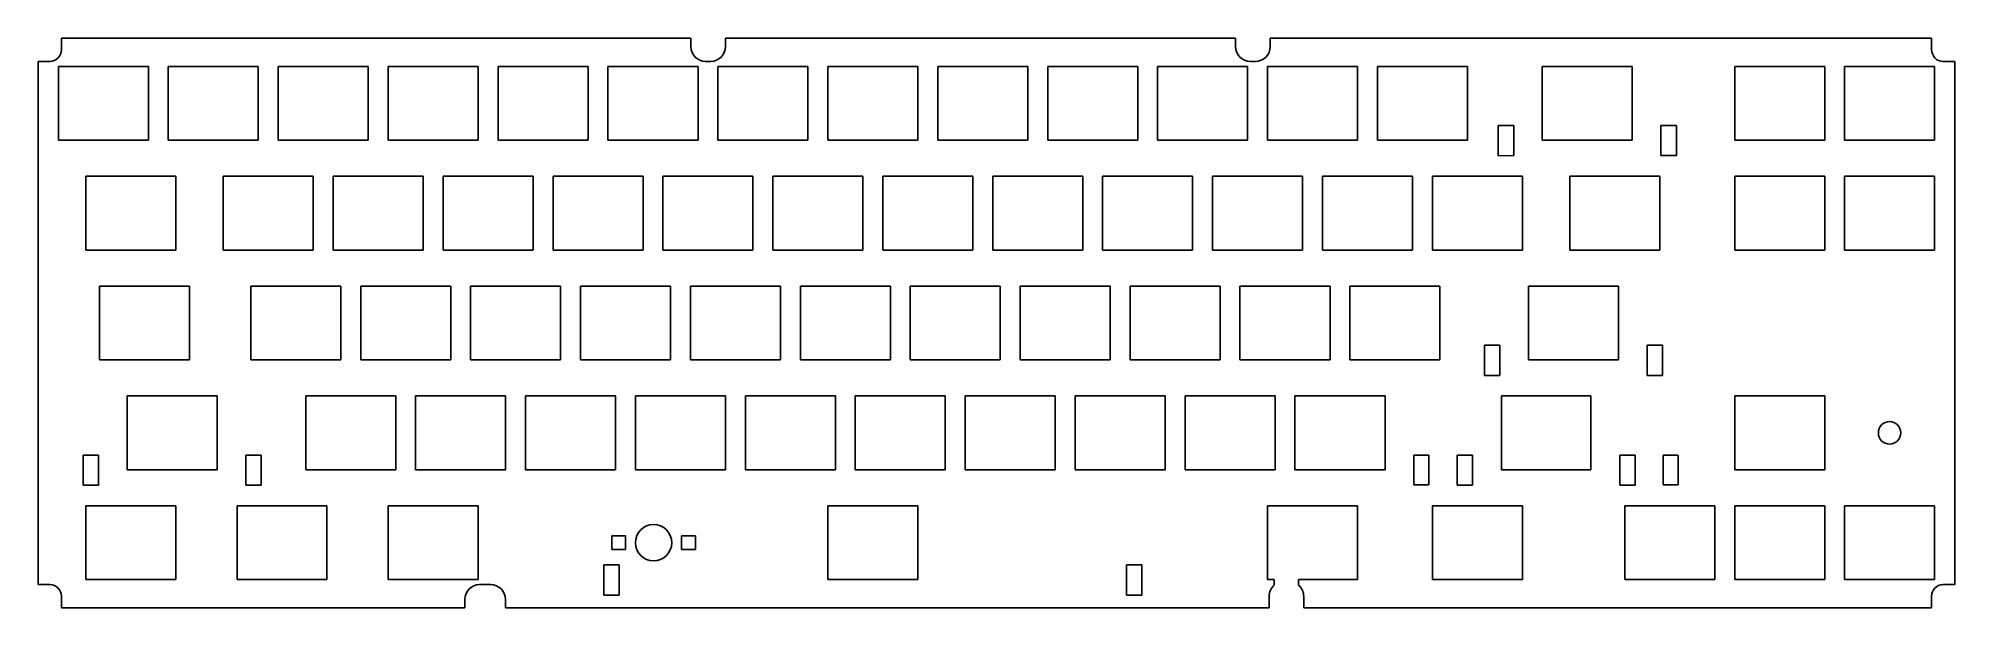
# Model space of a CAD drawing. Extents: x 0 to 332, y 0 to 99.
import ezdxf

# ---------------------------------------------------------------- set-up
doc = ezdxf.new("R2010")
doc.units = 0
doc.header["$MEASUREMENT"] = 0
doc.layers.get('0').update_dxf_attribs({"true_color": 0xffffff})

msp = doc.modelspace()

# ---------------------------------------------------------------- linework, layer by layer
for p, q in [((4.09, 98.84), (113.18, 98.84)), ((4.09, 96.86), (4.09, 98.84)), ((113.18, 97.4), (113.18, 98.84)), ((119.18, 98.84), (207.59, 98.84)), ((119.18, 97.4), (119.18, 98.84)), ((207.59, 97.4), (207.59, 98.84)), ((213.59, 98.84), (328.21, 98.84)), ((213.59, 97.4), (213.59, 98.84)), ((328.21, 96.93), (328.21, 98.84)), ((0.09, 4.09), (0.09, 94.84)), ((2.09, 94.84), (0.09, 94.84)), ((3.57, 93.97), (19.17, 93.97)), ((3.57, 81.17), (3.57, 93.97)), ((19.17, 93.97), (19.17, 81.17)), ((22.62, 93.97), (38.22, 93.97)), ((22.62, 81.17), (22.62, 93.97)), ((38.22, 93.97), (38.22, 81.17)), ((41.67, 93.97), (57.27, 93.97)), ((41.67, 81.17), (41.67, 93.97)), ((57.27, 93.97), (57.27, 81.17)), ((60.72, 93.97), (76.32, 93.97)), ((60.72, 81.17), (60.72, 93.97)), ((76.32, 93.97), (76.32, 81.17)), ((79.77, 93.97), (95.37, 93.97)), ((79.77, 81.17), (79.77, 93.97)), ((95.37, 93.97), (95.37, 81.17)), ((98.82, 93.97), (114.42, 93.97)), ((98.82, 81.17), (98.82, 93.97)), ((114.42, 93.97), (114.42, 81.17)), ((115.74, 94.84), (116.62, 94.84)), ((117.87, 93.97), (133.47, 93.97)), ((117.87, 81.17), (117.87, 93.97)), ((133.47, 93.97), (133.47, 81.17)), ((136.92, 93.97), (152.52, 93.97)), ((136.92, 81.17), (136.92, 93.97)), ((152.52, 93.97), (152.52, 81.17)), ((155.97, 93.97), (171.57, 93.97)), ((155.97, 81.17), (155.97, 93.97)), ((171.57, 93.97), (171.57, 81.17)), ((175.02, 93.97), (190.62, 93.97)), ((175.02, 81.17), (175.02, 93.97)), ((190.62, 93.97), (190.62, 81.17)), ((194.07, 93.97), (209.67, 93.97)), ((194.07, 81.17), (194.07, 93.97)), ((209.67, 93.97), (209.67, 81.17)), ((210.15, 94.84), (211.03, 94.84)), ((213.12, 93.97), (228.72, 93.97)), ((213.12, 81.17), (213.12, 93.97)), ((228.72, 93.97), (228.72, 81.17)), ((232.17, 93.97), (247.77, 93.97)), ((232.17, 81.17), (232.17, 93.97)), ((247.77, 93.97), (247.77, 81.17)), ((260.74, 93.97), (276.34, 93.97)), ((260.74, 81.17), (260.74, 93.97)), ((276.34, 93.97), (276.34, 81.17)), ((294.08, 93.97), (309.68, 93.97)), ((294.08, 81.17), (294.08, 93.97)), ((309.68, 93.97), (309.68, 81.17)), ((313.13, 93.97), (328.73, 93.97)), ((313.13, 81.17), (313.13, 93.97)), ((328.73, 93.97), (328.73, 81.17)), ((330.21, 94.84), (332.21, 94.84)), ((332.21, 94.84), (332.21, 4.09)), ((253.12, 83.7), (253.12, 78.48)), ((255.78, 83.7), (253.12, 83.7)), ((255.78, 78.49), (255.78, 83.7)), ((281.31, 83.7), (283.97, 83.7)), ((281.31, 78.49), (281.31, 83.7)), ((283.97, 83.7), (283.97, 78.49)), ((19.17, 81.17), (3.57, 81.17)), ((38.22, 81.17), (22.62, 81.17)), ((57.27, 81.17), (41.67, 81.17)), ((76.32, 81.17), (60.72, 81.17)), ((95.37, 81.17), (79.77, 81.17)), ((114.42, 81.17), (98.82, 81.17)), ((133.47, 81.17), (117.87, 81.17)), ((152.52, 81.17), (136.92, 81.17)), ((171.57, 81.17), (155.97, 81.17)), ((190.62, 81.17), (175.02, 81.17)), ((209.67, 81.17), (194.07, 81.17)), ((228.72, 81.17), (213.12, 81.17)), ((247.77, 81.17), (232.17, 81.17)), ((276.34, 81.17), (260.74, 81.17)), ((309.68, 81.17), (294.08, 81.17)), ((328.73, 81.17), (313.13, 81.17)), ((253.12, 78.48), (255.78, 78.49)), ((283.97, 78.49), (281.31, 78.49)), ((8.33, 74.92), (23.93, 74.92)), ((8.33, 62.12), (8.33, 74.92)), ((23.93, 74.92), (23.93, 62.12)), ((32.14, 74.92), (47.74, 74.92)), ((32.14, 62.12), (32.14, 74.92)), ((47.74, 74.92), (47.74, 62.12)), ((51.19, 74.92), (66.79, 74.92)), ((51.19, 62.12), (51.19, 74.92)), ((66.79, 74.92), (66.79, 62.12)), ((70.24, 74.92), (85.84, 74.92)), ((70.24, 62.12), (70.24, 74.92)), ((85.84, 74.92), (85.84, 62.12)), ((89.29, 74.92), (104.89, 74.92)), ((89.29, 62.12), (89.29, 74.92)), ((104.89, 74.92), (104.89, 62.12)), ((108.34, 74.92), (123.94, 74.92)), ((108.34, 62.12), (108.34, 74.92)), ((123.94, 74.92), (123.94, 62.12)), ((127.39, 74.92), (142.99, 74.92)), ((127.39, 62.12), (127.39, 74.92)), ((142.99, 74.92), (142.99, 62.12)), ((146.44, 74.92), (162.04, 74.92)), ((146.44, 62.12), (146.44, 74.92)), ((162.04, 74.92), (162.04, 62.12)), ((165.49, 74.92), (181.09, 74.92)), ((165.49, 62.12), (165.49, 74.92)), ((181.09, 74.92), (181.09, 62.12)), ((184.54, 74.92), (200.14, 74.92)), ((184.54, 62.12), (184.54, 74.92)), ((200.14, 74.92), (200.14, 62.12)), ((203.59, 74.92), (219.19, 74.92)), ((203.59, 62.12), (203.59, 74.92)), ((219.19, 74.92), (219.19, 62.12)), ((222.64, 74.92), (238.24, 74.92)), ((222.64, 62.12), (222.64, 74.92)), ((238.24, 74.92), (238.24, 62.12)), ((241.69, 74.92), (257.29, 74.92)), ((241.69, 62.12), (241.69, 74.92)), ((257.29, 74.92), (257.29, 62.12)), ((265.5, 74.92), (281.11, 74.92)), ((265.5, 62.12), (265.5, 74.92)), ((281.11, 74.92), (281.11, 62.12)), ((294.08, 74.92), (309.68, 74.92)), ((294.08, 62.12), (294.08, 74.92)), ((309.68, 74.92), (309.68, 62.12)), ((313.13, 74.92), (328.73, 74.92)), ((313.13, 62.12), (313.13, 74.92)), ((328.73, 74.92), (328.73, 62.12)), ((23.93, 62.12), (8.33, 62.12)), ((47.74, 62.12), (32.14, 62.12)), ((66.79, 62.12), (51.19, 62.12)), ((85.84, 62.12), (70.24, 62.12)), ((104.89, 62.12), (89.29, 62.12)), ((123.94, 62.12), (108.34, 62.12)), ((142.99, 62.12), (127.39, 62.12)), ((162.04, 62.12), (146.44, 62.12)), ((181.09, 62.12), (165.49, 62.12)), ((200.14, 62.12), (184.54, 62.12)), ((219.19, 62.12), (203.59, 62.12)), ((238.24, 62.12), (222.64, 62.12)), ((257.29, 62.12), (241.69, 62.12)), ((281.11, 62.12), (265.5, 62.12)), ((309.68, 62.12), (294.08, 62.12)), ((328.73, 62.12), (313.13, 62.12)), ((10.71, 55.87), (26.31, 55.87)), ((10.71, 43.07), (10.71, 55.87)), ((26.31, 55.87), (26.31, 43.07)), ((36.91, 55.87), (52.51, 55.87)), ((36.91, 43.07), (36.91, 55.87)), ((52.51, 55.87), (52.51, 43.07)), ((55.96, 55.87), (71.56, 55.87)), ((55.96, 43.07), (55.96, 55.87)), ((71.56, 55.87), (71.56, 43.07)), ((75.01, 55.87), (90.61, 55.87)), ((75.01, 43.07), (75.01, 55.87)), ((90.61, 55.87), (90.61, 43.07)), ((94.06, 55.87), (109.66, 55.87)), ((94.06, 43.07), (94.06, 55.87)), ((109.66, 55.87), (109.66, 43.07)), ((113.11, 55.87), (128.71, 55.87)), ((113.11, 43.07), (113.11, 55.87)), ((128.71, 55.87), (128.71, 43.07)), ((132.16, 55.87), (147.76, 55.87)), ((132.16, 43.07), (132.16, 55.87)), ((147.76, 55.87), (147.76, 43.07)), ((151.21, 55.87), (166.81, 55.87)), ((151.21, 43.07), (151.21, 55.87)), ((166.81, 55.87), (166.81, 43.07)), ((170.25, 55.87), (185.86, 55.87)), ((170.25, 43.07), (170.25, 55.87)), ((185.86, 55.87), (185.86, 43.07)), ((189.31, 55.87), (204.91, 55.87)), ((189.31, 43.07), (189.31, 55.87)), ((204.91, 55.87), (204.91, 43.07)), ((208.35, 55.87), (223.96, 55.87)), ((208.35, 43.07), (208.35, 55.87)), ((223.96, 55.87), (223.96, 43.07)), ((227.41, 55.87), (243.01, 55.87)), ((227.41, 43.07), (227.41, 55.87)), ((243.01, 55.87), (243.01, 43.07)), ((258.36, 55.87), (273.96, 55.87)), ((258.36, 43.07), (258.36, 55.87)), ((273.96, 55.87), (273.96, 43.07)), ((250.73, 45.6), (250.73, 40.38)), ((253.4, 45.6), (250.73, 45.6)), ((253.4, 40.39), (253.4, 45.6)), ((278.92, 45.6), (281.59, 45.6)), ((278.92, 40.39), (278.92, 45.6)), ((281.59, 45.6), (281.59, 40.39)), ((26.31, 43.07), (10.71, 43.07)), ((52.51, 43.07), (36.91, 43.07)), ((71.56, 43.07), (55.96, 43.07)), ((90.61, 43.07), (75.01, 43.07)), ((109.66, 43.07), (94.06, 43.07)), ((128.71, 43.07), (113.11, 43.07)), ((147.76, 43.07), (132.16, 43.07)), ((166.81, 43.07), (151.21, 43.07)), ((185.86, 43.07), (170.25, 43.07)), ((204.91, 43.07), (189.31, 43.07)), ((223.96, 43.07), (208.35, 43.07)), ((243.01, 43.07), (227.41, 43.07)), ((250.73, 40.38), (253.4, 40.39)), ((273.96, 43.07), (258.36, 43.07)), ((281.59, 40.39), (278.92, 40.39)), ((15.48, 36.82), (31.07, 36.82)), ((15.48, 24.02), (15.48, 36.82)), ((31.07, 36.82), (31.07, 24.02)), ((46.43, 36.82), (62.03, 36.82)), ((46.43, 24.02), (46.43, 36.82)), ((62.03, 36.82), (62.03, 24.02)), ((65.48, 36.82), (81.08, 36.82)), ((65.48, 24.02), (65.48, 36.82)), ((81.08, 36.82), (81.08, 24.02)), ((84.53, 36.82), (100.13, 36.82)), ((84.53, 24.02), (84.53, 36.82)), ((100.13, 36.82), (100.13, 24.02)), ((103.58, 36.82), (119.18, 36.82)), ((103.58, 24.02), (103.58, 36.82)), ((119.18, 36.82), (119.18, 24.02)), ((122.63, 36.82), (138.23, 36.82)), ((122.63, 24.02), (122.63, 36.82)), ((138.23, 36.82), (138.23, 24.02)), ((141.68, 36.82), (157.28, 36.82)), ((141.68, 24.02), (141.68, 36.82)), ((157.28, 36.82), (157.28, 24.02)), ((160.73, 36.82), (176.33, 36.82)), ((160.73, 24.02), (160.73, 36.82)), ((176.33, 36.82), (176.33, 24.02)), ((179.78, 36.82), (195.38, 36.82)), ((179.78, 24.02), (179.78, 36.82)), ((195.38, 36.82), (195.38, 24.02)), ((198.83, 36.82), (214.43, 36.82)), ((198.83, 24.02), (198.83, 36.82)), ((214.43, 36.82), (214.43, 24.02)), ((217.88, 36.82), (233.48, 36.82)), ((217.88, 24.02), (217.88, 36.82)), ((233.48, 36.82), (233.48, 24.02)), ((269.15, 36.82), (253.65, 36.82)), ((253.65, 36.82), (253.65, 24.02)), ((269.15, 24.02), (269.15, 36.82)), ((294.08, 36.82), (309.68, 36.82)), ((294.08, 24.02), (294.08, 36.82)), ((309.68, 36.82), (309.68, 24.02)), ((7.85, 26.55), (7.85, 21.33)), ((10.51, 26.55), (7.85, 26.55)), ((10.51, 21.34), (10.51, 26.55)), ((31.07, 24.02), (15.48, 24.02)), ((36.04, 26.55), (38.7, 26.55)), ((36.04, 21.34), (36.04, 26.55)), ((38.7, 26.55), (38.7, 21.34)), ((62.03, 24.02), (46.43, 24.02)), ((81.08, 24.02), (65.48, 24.02)), ((100.13, 24.02), (84.53, 24.02)), ((119.18, 24.02), (103.58, 24.02)), ((138.23, 24.02), (122.63, 24.02)), ((157.28, 24.02), (141.68, 24.02)), ((176.33, 24.02), (160.73, 24.02)), ((195.38, 24.02), (179.78, 24.02)), ((214.43, 24.02), (198.83, 24.02)), ((233.48, 24.02), (217.88, 24.02)), ((238.5, 21.42), (238.5, 26.52)), ((238.5, 26.52), (241.1, 26.52)), ((241.1, 26.52), (241.1, 21.42)), ((245.97, 26.55), (245.97, 21.33)), ((248.64, 26.55), (245.97, 26.55)), ((248.64, 21.34), (248.64, 26.55)), ((253.65, 24.02), (269.15, 24.02)), ((274.16, 26.55), (276.83, 26.55)), ((274.16, 21.34), (274.16, 26.55)), ((276.83, 26.55), (276.83, 21.34)), ((281.7, 26.52), (281.7, 21.42)), ((284.3, 26.52), (281.7, 26.52)), ((284.3, 21.42), (284.3, 26.52)), ((309.68, 24.02), (294.08, 24.02)), ((7.85, 21.33), (10.51, 21.34)), ((38.7, 21.34), (36.04, 21.34)), ((241.1, 21.42), (238.5, 21.42)), ((245.97, 21.33), (248.64, 21.34)), ((276.83, 21.34), (274.16, 21.34)), ((281.7, 21.42), (284.3, 21.42)), ((8.33, 17.77), (23.93, 17.77)), ((8.33, 4.97), (8.33, 17.77)), ((23.93, 17.77), (23.93, 4.97)), ((34.53, 17.77), (50.12, 17.77)), ((34.53, 4.97), (34.53, 17.77)), ((50.12, 17.77), (50.12, 4.97)), ((60.72, 17.77), (76.32, 17.77)), ((60.72, 4.97), (60.72, 17.77)), ((76.32, 17.77), (76.32, 4.97)), ((136.92, 17.77), (152.52, 17.77)), ((136.92, 4.97), (136.92, 17.77)), ((152.52, 17.77), (152.52, 4.97)), ((213.12, 4.97), (213.12, 17.77)), ((213.12, 17.77), (228.72, 17.77)), ((228.72, 17.77), (228.72, 4.97)), ((241.69, 17.77), (257.29, 17.77)), ((241.69, 4.97), (241.69, 17.77)), ((257.29, 17.77), (257.29, 4.97)), ((275.03, 17.77), (290.63, 17.77)), ((275.03, 4.97), (275.03, 17.77)), ((290.63, 17.77), (290.63, 4.97)), ((294.08, 17.77), (309.68, 17.77)), ((294.08, 4.97), (294.08, 17.77)), ((309.68, 17.77), (309.68, 4.97)), ((313.13, 17.77), (328.73, 17.77)), ((313.13, 4.97), (313.13, 17.77)), ((328.73, 17.77), (328.73, 4.97)), ((99.47, 10.17), (99.47, 12.57)), ((99.47, 12.57), (101.87, 12.57)), ((101.87, 10.17), (99.47, 10.17)), ((101.87, 12.57), (101.87, 10.17)), ((111.57, 10.17), (111.57, 12.57)), ((111.57, 12.57), (113.97, 12.57)), ((113.97, 10.17), (111.57, 10.17)), ((113.97, 12.57), (113.97, 10.17)), ((98.09, 7.5), (98.09, 2.28)), ((100.75, 7.5), (98.09, 7.5)), ((100.75, 2.29), (100.75, 7.5)), ((188.69, 7.5), (191.35, 7.5)), ((188.69, 2.29), (188.69, 7.5)), ((191.35, 7.5), (191.35, 2.29)), ((0.09, 4.09), (2.09, 4.09)), ((23.93, 4.97), (8.33, 4.97)), ((50.12, 4.97), (34.53, 4.97)), ((76.32, 4.97), (60.72, 4.97)), ((76.56, 4.09), (78.49, 4.09)), ((152.52, 4.97), (136.92, 4.97)), ((213.12, 4.97), (214.28, 4.97)), ((214.28, 4), (214.28, 4.97)), ((218.5, 4.97), (228.72, 4.97)), ((218.5, 4), (218.5, 4.97)), ((257.29, 4.97), (241.69, 4.97)), ((290.63, 4.97), (275.03, 4.97)), ((309.68, 4.97), (294.08, 4.97)), ((328.73, 4.97), (313.13, 4.97)), ((330.21, 4.09), (332.21, 4.09)), ((4.09, 2.09), (4.09, 0.09)), ((74.02, 0.09), (4.09, 0.09)), ((74.02, 1.55), (74.02, 0.09)), ((81.03, 1.55), (81.03, 0.09)), ((81.03, 0.09), (213.39, 0.09)), ((98.09, 2.28), (100.75, 2.29)), ((191.35, 2.29), (188.69, 2.29)), ((213.39, 2.06), (213.39, 0.09)), ((219.39, 2.06), (219.39, 0.09)), ((328.21, 0.09), (219.39, 0.09)), ((328.21, 2.09), (328.21, 0.09))]:
    msp.add_line(p, q)
for centre, radius in [((320.93, 30.42), 1.95), ((106.72, 11.37), 3.15)]:
    msp.add_circle(centre, radius)
for centre, radius, start, end in [((2.09, 96.84), 2, 270, 0.3471), ((115.74, 97.4), 2.56, 180, 270), ((116.62, 97.4), 2.56, 270, 0), ((210.15, 97.4), 2.56, 180, 270), ((211.03, 97.4), 2.56, 270, 0), ((330.21, 96.84), 2, 177.5294, 270), ((2.09, 2.09), 2, 0, 90), ((76.56, 1.55), 2.54, 90, 180), ((78.49, 1.55), 2.54, 0, 90), ((215.95, 2.06), 2.56, 130.7165, 180), ((216.83, 2.06), 2.56, 0, 49.2835), ((330.21, 2.09), 2, 90, 180)]:
    msp.add_arc(centre, radius, start, end)

doc.saveas('drawing.dxf')
